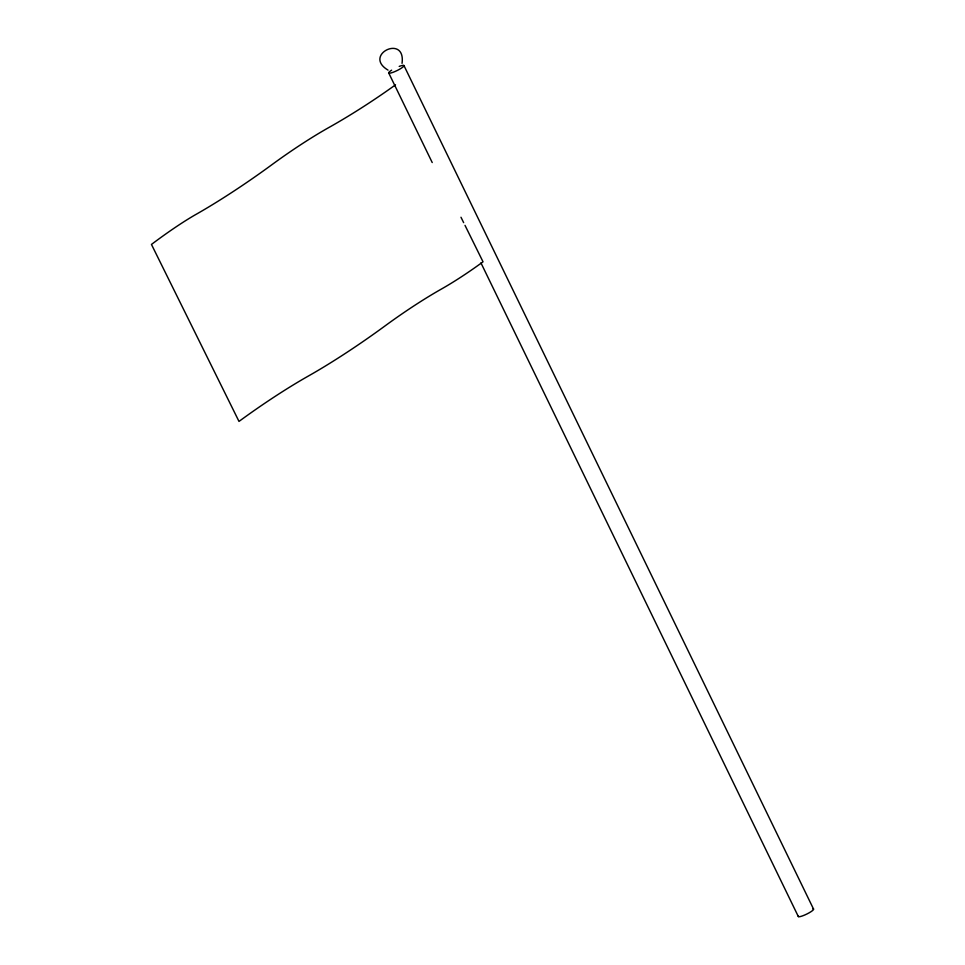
<?xml version="1.0" encoding="UTF-8"?>
<svg xmlns="http://www.w3.org/2000/svg" width="965" height="965" viewBox="0 0 965 965"><rect width="100%" height="100%" fill="white"/><g stroke="black" fill="none" stroke-linecap="round" stroke-linejoin="round"><path stroke-width="1.45" d="M402.043 63.328C406.024 33.63 362.321 54.812 388.026 70.107M460.981 217.246L463.658 222.65M464.997 225.352L483.031 261.817A69.576 9.759 -35.1 0 1 441.355 289.078A93.87 13.16 -35.1 0 0 385.131 325.844A128.104 17.961 -35.1 0 1 308.39 376.024A115.86 16.248 -35.1 0 0 238.994 421.416L151.457 244.434A78.394 9.891 -37.3 0 1 195.171 214.869A128.104 17.961 -35.1 0 0 271.913 164.689A93.87 13.16 -35.1 0 1 328.136 127.923A109.286 15.754 -33.4 0 0 395.493 84.848M403.925 65.499L813.531 909.042M388.762 73.038L432.224 162.554M480.944 262.902L798.357 916.581M812.988 908.873A8.48 1.484 -25.9 0 1 807.005 913.952A8.48 1.484 -25.9 0 1 798.345 916.159M399.208 66.404A8.48 1.484 -25.9 0 1 402.827 67.116A8.48 1.484 -25.9 0 1 391.211 72.894A8.48 1.484 -25.9 0 1 391.633 70.168"/></g></svg>
